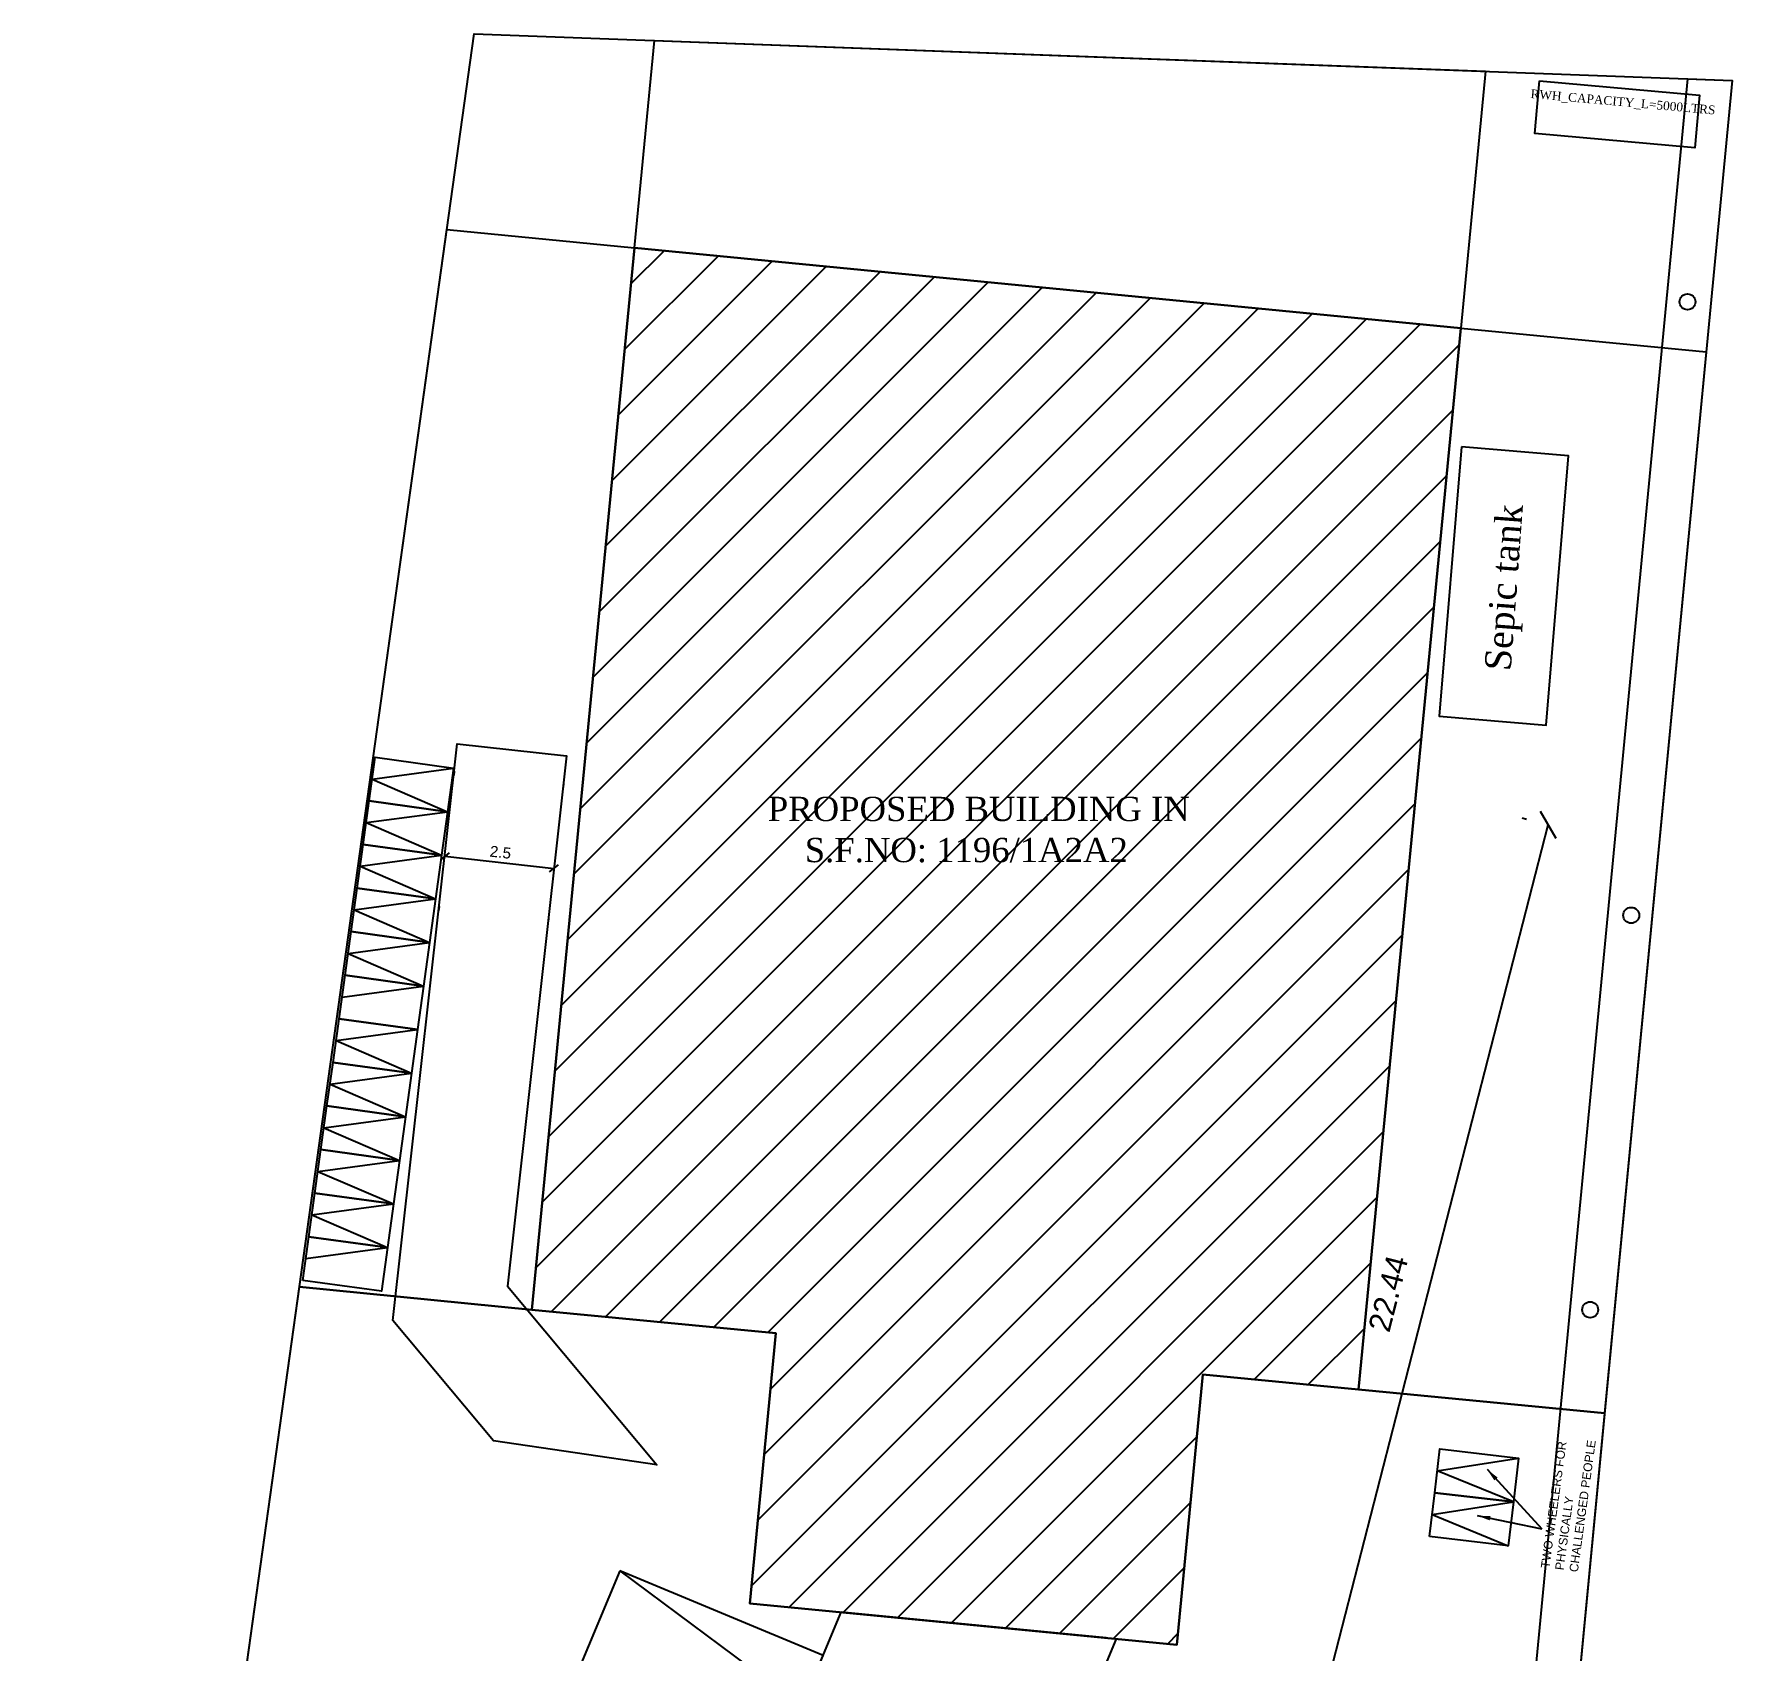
# Model space of a CAD drawing. Header units: metres. Extents: x 145568 to 146222, y 212280 to 212437.
# Drawn here: x 145596.4 to 145634.99, y 212356.22 to 212392.95 of the extents above; entities that cross this region are included whole.
import ezdxf

# ---------------------------------------------------------------- set-up
doc = ezdxf.new("R2010")
doc.units = ezdxf.units.M
doc.linetypes.add('ACAD_ISO07W100', pattern=[3, 0, -3])
doc.linetypes.add('HIDDEN', pattern=[0.375, 0.25, -0.125])
for name, color, linetype in [('AS_AT_SITE', 6, 'Continuous'), ('BLK_1_LVL_0_BLDG_FOOT_PRINT', 1, 'Continuous'), ('BLK_1_LVL_0_FRONT_SETBACK', 2, 'Continuous'), ('BLK_1_LVL_0_REAR_SETBACK', 11, 'Continuous'), ('BLK_1_LVL_0_SIDE_SETBACK1', 171, 'Continuous'), ('BLK_1_LVL_0_SIDE_SETBACK2', 102, 'Continuous'), ('DRIVE_WAY', 255, 'Continuous'), ('FLOOR -GROUND', 7, 'Continuous'), ('PLOT_BOUNDARY', 70, 'Continuous'), ('RWH_1', 130, 'Continuous'), ('SEPTIC_TANK_1', 146, 'Continuous'), ('SUPER_IMPOSED', 5, 'Continuous'), ('TWO_WHEELER_DRIVE_WAY', 6, 'Continuous'), ('TWO_WHEELER_PARKING', 2, 'Continuous')]:
    doc.layers.add(name, color=color, linetype=linetype)
doc.layers.add('DIST_EXIT', color=7, linetype='Continuous', lineweight=0)
doc.layers.add('TEXT', color=4, linetype='HIDDEN', lineweight=30)
doc.layers.add('PARKING_SLOT', color=30, linetype='Continuous', plot=False)
doc.styles.add('Isa-', font='times.ttf')
doc.styles.get("Standard").update_dxf_attribs({"font": 'arial.ttf'})
doc.dimstyles.new('1200', dxfattribs={"dimscale": 1.2, "dimtxt": 1, "dimasz": 0.6, "dimexe": 0, "dimexo": 0.625, "dimgap": 0.3, "dimtad": 1, "dimdec": 1, "dimzin": 1, "dimdsep": 46, "dimtxsty": 'Standard', "dimblk": 'ARCHTICK', "dimcen": 2.5, "dimse1": 1, "dimse2": 1, "dimclrd": 3, "dimclrt": 7, "dimadec": 0, "dimazin": 0, "dimtfac": 1, "dimtdec": 1, "dimtmove": 0, "dimatfit": 3, "dimfxl": 0, "dimarcsym": 0})
doc.dimstyles.new('ISO-25', dxfattribs={"dimtxt": 2.5, "dimasz": 2.5, "dimexe": 1.25, "dimexo": 0.625, "dimtad": 1, "dimdsep": 46, "dimtxsty": 'Standard', "dimcen": 2.5, "dimadec": 0, "dimazin": 0, "dimtfac": 1, "dimtmove": 0, "dimatfit": 3, "dimfxl": 0, "dimarcsym": 0})

# ---------------------------------------------------------------- blocks, each defined once
blk = doc.blocks.new('_ArchTick')
at = {"color": 0, "linetype": 'ByBlock', "const_width": 0.15}
blk.add_lwpolyline([(-0.5, -0.5), (0.5, 0.5)], dxfattribs=at)
blk = doc.blocks.new('_Oblique')
at = {"color": 0, "linetype": 'ByBlock', "lineweight": -2}
blk.add_line((-0.5, -0.5), (0.5, 0.5), dxfattribs=at)
blk = doc.blocks.new('*D4')
at = {"layer": 'Defpoints', "color": 0}
for p in [(145630.811, 212374.97), (145630.922, 212374.942), (145625.338, 212353.206)]:
    blk.add_point(p, dxfattribs=at)
at = {"layer": 'DIST_EXIT', "color": 0, "lineweight": -2}
blk.add_line((145625.228, 212353.235), (145630.811, 212374.97), dxfattribs=at)
at = {"layer": 'DIST_EXIT', "color": 0, "linetype": 'ACAD_ISO07W100', "lineweight": -2}
for p, q in [((145630.317, 212375.098), (145629.601, 212375.282)), ((145624.733, 212353.362), (145624.017, 212353.546))]:
    blk.add_line(p, q, dxfattribs=at)
at = {"layer": 'DIST_EXIT', "color": 0, "lineweight": -2, "xscale": 0.5, "yscale": 0.5, "zscale": 0.5}
for p, rotation in [((145630.811, 212374.97), 75.59247420936966), ((145625.228, 212353.235), 255.5924742093696)]:
    blk.add_blockref('_Oblique', p, dxfattribs=dict(at, rotation=rotation))
at = {"layer": 'DIST_EXIT', "color": 0, "insert": (145627.171, 212364.321), "char_height": 0.5, "attachment_point": 5, "rotation": 75.5925}
blk.add_mtext('22.44', dxfattribs=at)
blk = doc.blocks.new('*D638')
at = {"layer": 'Defpoints', "color": 0}
for p in [(145606.016, 212376.817), (145608.501, 212376.539), (145608.215, 212373.984)]:
    blk.add_point(p, dxfattribs=at)
at = {"layer": 'TWO_WHEELER_DRIVE_WAY', "color": 0, "linetype": 'ACAD_ISO07W100', "lineweight": -2}
for p, q in [((145605.947, 212376.196), (145605.592, 212373.019)), ((145608.431, 212375.918), (145608.077, 212372.741))]:
    blk.add_line(p, q, dxfattribs=at)
at = {"layer": 'TWO_WHEELER_DRIVE_WAY', "color": 0, "lineweight": -2}
blk.add_line((145605.731, 212374.261), (145608.215, 212373.984), dxfattribs=at)
at = {"layer": 'TWO_WHEELER_DRIVE_WAY', "color": 0, "lineweight": -2, "xscale": 0.18, "yscale": 0.18, "zscale": 0.18}
for p, rotation in [((145605.731, 212374.261), 173.627683487762), ((145608.215, 212373.984), 353.627683487762)]:
    blk.add_blockref('_Oblique', p, dxfattribs=dict(at, rotation=rotation))
at = {"layer": 'TWO_WHEELER_DRIVE_WAY', "color": 0, "insert": (145606.998, 212374.349), "char_height": 0.25, "attachment_point": 5, "rotation": 353.6277}
blk.add_mtext('2.5', dxfattribs=at)

msp = doc.modelspace()

# ---------------------------------------------------------------- hatches: boundary and pattern name
h = msp.add_hatch()
h.set_pattern_fill('ANSI31', color=0, scale=0.3)
h.set_pattern_definition([(45, (347229.2082, 148167.1349), (-0.673519209, 0.673519209), [])])
h.paths.add_polyline_path([(145607.7117, 212363.9537), (145613.256, 212363.4187), (145612.6634, 212357.2772), (145622.3683, 212356.3408), (145622.9609, 212362.4823), (145626.4945, 212362.1414), (145628.8216, 212386.2594), (145610.0402, 212388.0859)])
h.paths.add_polyline_path([(145613.7675, 212373.9681), (145621.2346, 212373.9681), (145621.2346, 212374.8355), (145613.7675, 212374.8355)], flags=24)
h.paths.add_polyline_path([(145612.9313, 212374.9052), (145622.7911, 212374.9052), (145622.7911, 212375.7523), (145612.9313, 212375.7523)], flags=24)

# ---------------------------------------------------------------- linework, layer by layer
at = {"color": 0}
for p, q in [((145604.0804, 212376.0135), (145605.9318, 212376.2628)), ((145603.9437, 212375.0228), (145605.7952, 212375.2722)), ((145603.8071, 212374.0322), (145605.6585, 212374.2816)), ((145603.6705, 212373.0416), (145605.5219, 212373.291)), ((145603.5338, 212372.051), (145605.3853, 212372.3004)), ((145603.3972, 212371.0604), (145605.2486, 212371.3097)), ((145603.2606, 212370.0697), (145605.112, 212370.3191)), ((145603.1239, 212369.0791), (145604.9754, 212369.3285)), ((145602.9873, 212368.0885), (145604.8387, 212368.3379)), ((145602.8507, 212367.0979), (145604.7021, 212367.3472)), ((145602.714, 212366.1073), (145604.5655, 212366.3566)), ((145602.5774, 212365.1166), (145604.4288, 212365.366)), ((145628.2879, 212360.2924), (145630.1342, 212360.5772)), ((145630.0166, 212359.5841), (145628.2879, 212360.2924)), ((145628.1703, 212359.2993), (145630.0166, 212359.5841)), ((145609.7139, 212358.0226), (145613.8473, 212354.9441))]:
    msp.add_line(p, q, dxfattribs=at)
msp.add_lwpolyline([(145606.4022, 212392.9473), (145634.9859, 212391.8933), (145629.5214, 212334.754), (145613.2307, 212325.3703), (145596.3962, 212321.1773), (145606.4022, 212392.9473)])
msp.add_lwpolyline([(145622.9609, 212362.4823), (145622.3683, 212356.3408), (145612.6634, 212357.2772), (145613.256, 212363.4187), (145607.7117, 212363.9537), (145610.0402, 212388.0859), (145628.8216, 212386.2594), (145626.4945, 212362.1414)], close=True)
for points in [[(145604.0804, 212376.0135), (145605.7952, 212375.2722)], [(145603.9437, 212375.0228), (145605.6585, 212374.2816)], [(145603.8071, 212374.0322), (145605.5219, 212373.291)], [(145603.6705, 212373.0416), (145605.3853, 212372.3004)], [(145603.5338, 212372.051), (145605.2486, 212371.3097)], [(145603.2606, 212370.0697), (145604.9754, 212369.3285)], [(145603.1239, 212369.0791), (145604.8387, 212368.3379)], [(145602.9873, 212368.0885), (145604.7021, 212367.3472)], [(145602.8507, 212367.0979), (145604.5655, 212366.3566)], [(145602.714, 212366.1073), (145604.4288, 212365.366)], [(145628.1703, 212359.2993), (145629.8989, 212358.5911)]]:
    msp.add_lwpolyline(points, dxfattribs=at)
at = {"layer": 'AS_AT_SITE'}
msp.add_lwpolyline([(145596.3962, 212321.1773), (145606.4022, 212392.9473), (145634.9859, 212391.8933), (145629.5214, 212334.754), (145613.2307, 212325.3703)], close=True, dxfattribs=at)
at = {"layer": 'BLK_1_LVL_0_BLDG_FOOT_PRINT', "color": 1}
msp.add_lwpolyline([(145622.9609, 212362.4823), (145622.3683, 212356.3408), (145612.6634, 212357.2772), (145613.256, 212363.4187), (145607.7117, 212363.9537), (145610.0402, 212388.0859), (145628.8216, 212386.2594), (145626.4945, 212362.1414)], close=True, dxfattribs=at)
at = {"layer": 'BLK_1_LVL_0_FRONT_SETBACK', "color": 2}
msp.add_lwpolyline([(145626.4945, 212362.1414), (145632.089, 212361.6016), (145629.5214, 212334.754), (145613.2307, 212325.3703), (145596.3962, 212321.1773), (145602.4325, 212364.4738), (145607.7117, 212363.9537), (145613.256, 212363.4187), (145612.6634, 212357.2772), (145622.3683, 212356.3408), (145622.9609, 212362.4823)], close=True, dxfattribs=at)
at = {"layer": 'BLK_1_LVL_0_REAR_SETBACK', "color": 11}
msp.add_lwpolyline([(145629.3851, 212392.0998), (145628.8216, 212386.2594), (145610.0402, 212388.0859), (145610.4947, 212392.7964)], close=True, dxfattribs=at)
at = {"layer": 'BLK_1_LVL_0_SIDE_SETBACK1', "color": 171}
msp.add_lwpolyline([(145632.089, 212361.6016), (145626.4945, 212362.1414), (145628.8216, 212386.2594), (145634.3962, 212385.7262)], close=True, dxfattribs=at)
at = {"layer": 'BLK_1_LVL_0_SIDE_SETBACK2', "color": 102}
msp.add_lwpolyline([(145607.7117, 212363.9537), (145602.4325, 212364.4738), (145605.7822, 212388.5), (145610.0402, 212388.0859)], close=True, dxfattribs=at)
at = {"layer": 'DRIVE_WAY', "color": 255}
msp.add_line((145620.7633, 212356.4957), (145614.7371, 212357.0772), dxfattribs=at)
msp.add_lwpolyline([(145600.1524, 212322.1129), (145614.7371, 212357.0772), (145620.9936, 212356.4735), (145607.4447, 212324.0077)], dxfattribs=at)
at = {"layer": 'FLOOR -GROUND', "color": 101}
for points in [[(145628.2291, 212359.7958), (145628.3467, 212360.7889), (145630.1342, 212360.5772), (145630.0166, 212359.5841), (145628.2291, 212359.7958)], [(145628.1114, 212358.8028), (145628.2291, 212359.7958), (145630.0166, 212359.5841), (145629.8989, 212358.5911), (145628.1114, 212358.8028)]]:
    msp.add_lwpolyline(points, dxfattribs=at)
at = {"layer": 'PARKING_SLOT', "color": 30, "linetype": 'ByBlock'}
msp.add_lwpolyline([(145609.7139, 212358.0226), (145608.7514, 212355.7153), (145613.3661, 212353.7904), (145614.3285, 212356.0977), (145609.7139, 212358.0226)], dxfattribs=at)
at = {"layer": 'PLOT_BOUNDARY'}
msp.add_lwpolyline([(145596.3962, 212321.1773), (145606.4022, 212392.9473), (145634.9859, 212391.8933), (145629.5214, 212334.754), (145613.2307, 212325.3703)], close=True, dxfattribs=at)
at = {"layer": 'RWH_1', "color": 130}
for points in [[(145628.4583, 212334.1416), (145633.9849, 212391.9302), (145634.9859, 212391.8933), (145629.5214, 212334.754)], [(145630.6129, 212391.8805), (145634.2482, 212391.5537), (145634.1408, 212390.3586), (145630.5055, 212390.6853), (145630.6129, 212391.8805)]]:
    msp.add_lwpolyline(points, dxfattribs=at)
for centre in [(145633.9734, 212386.8588), (145632.695, 212372.9173), (145631.7623, 212363.9529)]:
    msp.add_circle(centre, 0.181, dxfattribs=at)
at = {"layer": 'SEPTIC_TANK_1', "color": 146}
msp.add_lwpolyline([(145628.838, 212383.5612), (145628.3292, 212377.4423), (145630.7608, 212377.2402), (145631.2696, 212383.359)], close=True, dxfattribs=at)
at = {"layer": 'SUPER_IMPOSED'}
msp.add_lwpolyline([(145596.3962, 212321.1773), (145606.4022, 212392.9473), (145634.9859, 212391.8933), (145629.5214, 212334.754), (145613.2307, 212325.3703)], close=True, dxfattribs=at)
at = {"layer": 'TWO_WHEELER_DRIVE_WAY', "color": 6}
msp.add_lwpolyline([(145604.5523, 212363.7076), (145606.0163, 212376.8167), (145608.5008, 212376.5392), (145607.1553, 212364.4908), (145610.5477, 212360.428), (145606.8376, 212360.9707)], close=True, dxfattribs=at)
at = {"layer": 'TWO_WHEELER_PARKING', "color": 2, "linetype": 'ByBlock'}
for points in [[(145604.012, 212375.5182), (145604.1487, 212376.5088), (145605.9318, 212376.2628), (145605.7952, 212375.2722), (145604.012, 212375.5182)], [(145603.8754, 212374.5275), (145604.012, 212375.5182), (145605.7952, 212375.2722), (145605.6585, 212374.2816), (145603.8754, 212374.5275)], [(145603.7388, 212373.5369), (145603.8754, 212374.5275), (145605.6585, 212374.2816), (145605.5219, 212373.291), (145603.7388, 212373.5369)], [(145603.6021, 212372.5463), (145603.7388, 212373.5369), (145605.5219, 212373.291), (145605.3853, 212372.3004), (145603.6021, 212372.5463)], [(145603.4655, 212371.5557), (145603.6021, 212372.5463), (145605.3853, 212372.3004), (145605.2486, 212371.3097), (145603.4655, 212371.5557)], [(145603.3289, 212370.5651), (145603.4655, 212371.5557), (145605.2486, 212371.3097), (145605.112, 212370.3191), (145603.3289, 212370.5651)], [(145603.1922, 212369.5744), (145603.3289, 212370.5651), (145605.112, 212370.3191), (145604.9754, 212369.3285), (145603.1922, 212369.5744)], [(145603.0556, 212368.5838), (145603.1922, 212369.5744), (145604.9754, 212369.3285), (145604.8387, 212368.3379), (145603.0556, 212368.5838)], [(145602.919, 212367.5932), (145603.0556, 212368.5838), (145604.8387, 212368.3379), (145604.7021, 212367.3472), (145602.919, 212367.5932)], [(145602.7823, 212366.6026), (145602.919, 212367.5932), (145604.7021, 212367.3472), (145604.5655, 212366.3566), (145602.7823, 212366.6026)], [(145602.6457, 212365.6119), (145602.7823, 212366.6026), (145604.5655, 212366.3566), (145604.4288, 212365.366), (145602.6457, 212365.6119)], [(145602.5091, 212364.6213), (145602.6457, 212365.6119), (145604.4288, 212365.366), (145604.2922, 212364.3754), (145602.5091, 212364.6213)]]:
    msp.add_lwpolyline(points, dxfattribs=at)

# ---------------------------------------------------------------- texts
at = {"color": 0, "style": 'Isa-'}
for s, p in [('PROPOSED BUILDING IN ', (145613.0725, 212375.0591)), ('S.F.NO: 1196/1A2A2', (145613.9121, 212374.1251))]:
    msp.add_text(s, height=0.552, dxfattribs=at).set_placement(p)
at = {"color": 0, "insert": (145630.6386, 212358.0952), "char_height": 0.196, "width": 6.262893, "attachment_point": 1, "rotation": 82.19015}
msp.add_mtext('{\\C7;TWO WHEELERS FOR \\PPHYSICALLY \\PCHALLENGED PEOPLE}', dxfattribs=at)
at = {"layer": 'RWH_1', "color": 130, "insert": (145630.4184, 212391.6925), "char_height": 0.2, "attachment_point": 1, "rotation": 354.86439}
msp.add_mtext_dynamic_manual_height_columns('{\\fTimes New Roman|b0|i0|c0|p18;RWH_CAPACITY_L=5000LTRS      }', width=12.862428, gutter_width=12.5, heights=[0], dxfattribs=at)
at = {"layer": 'TEXT', "style": 'Isa-'}
msp.add_text('Sepic tank', height=0.598, rotation=85.7456, dxfattribs=at).set_placement((145629.9544, 212378.4559))

# ---------------------------------------------------------------- dimensions: what is measured, and where the dimension line sits
at = {"layer": 'DIST_EXIT', "color": 7}
dim = msp.add_aligned_dim(p1=(145625.3384, 212353.2064), p2=(145630.9222, 212374.9421), distance=0.1143, dimstyle='ISO-25', override={"dimtxt": 0.5, "dimasz": 0.5, "dimrnd": 0, "dimblk": 'Oblique', "dimfxl": 1.25}, dxfattribs=at)
dim.commit()
dim.dimension.update_dxf_attribs({"geometry": '*D4', "text_midpoint": (145627.1711, 212364.3206)})
at = {"layer": 'TWO_WHEELER_DRIVE_WAY', "color": 6}
dim = msp.add_aligned_dim(p1=(145606.0163, 212376.8167), p2=(145608.5008, 212376.5392), distance=-2.5714, dimstyle='ISO-25', override={"dimtxt": 0.25, "dimasz": 0.18, "dimgap": 0.1, "dimblk": 'Oblique', "dimfxl": 1.25}, dxfattribs=at)
dim.commit()
dim.dimension.update_dxf_attribs({"geometry": '*D638', "text_midpoint": (145606.9984, 212374.3487)})

# ---------------------------------------------------------------- leaders
at = {"color": 2}
for points in [[(145629.4176, 212360.3275), (145630.6652, 212358.975)], [(145629.1946, 212359.2739), (145630.6652, 212358.975)]]:
    msp.add_leader(points, dimstyle='1200', override={"dimasz": 0.25}, dxfattribs=at)

doc.saveas('drawing.dxf')
